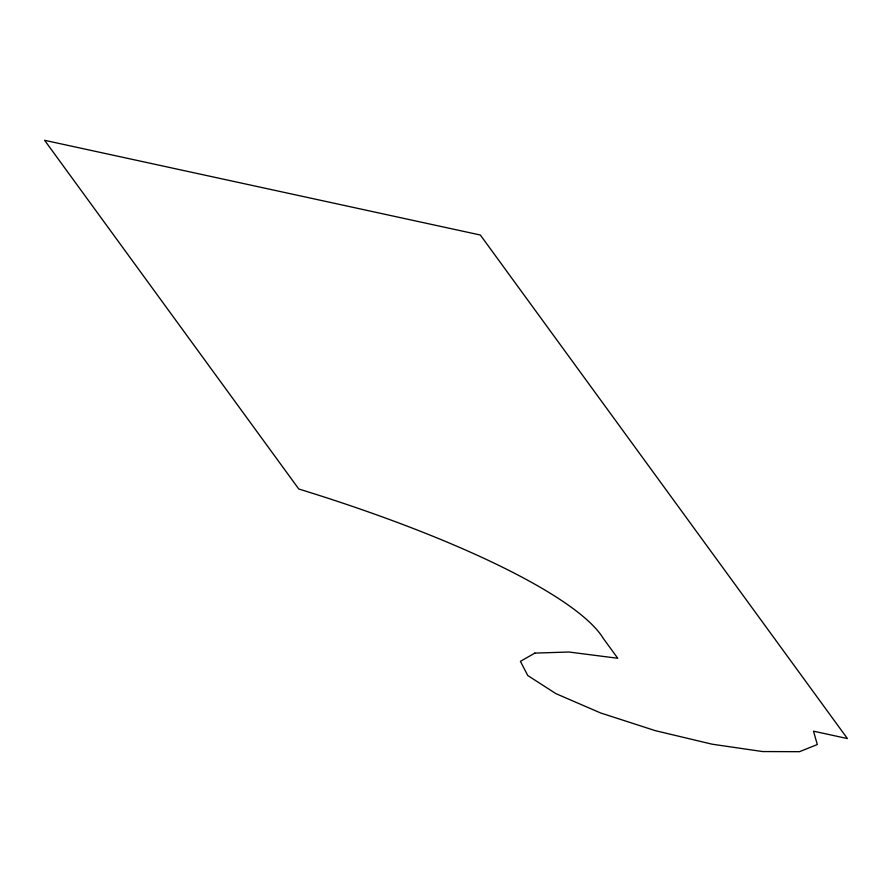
<?xml version="1.0" encoding="UTF-8"?>
<svg xmlns="http://www.w3.org/2000/svg" width="892" height="892" viewBox="0 0 892 892"><rect width="100%" height="100%" fill="white"/><g stroke="black" fill="none" stroke-linecap="round" stroke-linejoin="round"><path stroke-width="1.34" d="M534.854 653.1L520.415 661.34L527.774 675.534L555.85 693.608L600.528 712.931L655.263 730.648L712.061 744.184L762.604 751.555L799.488 751.688L817.317 744.541L813.493 731.184L847.4 738.554L480.342 235.02L44.6 140.312L298.787 489.006A407.878 82.711 15.2 0 1 603.338 638.482L617.766 658.274L568.962 652.019L534.854 653.1"/></g></svg>
